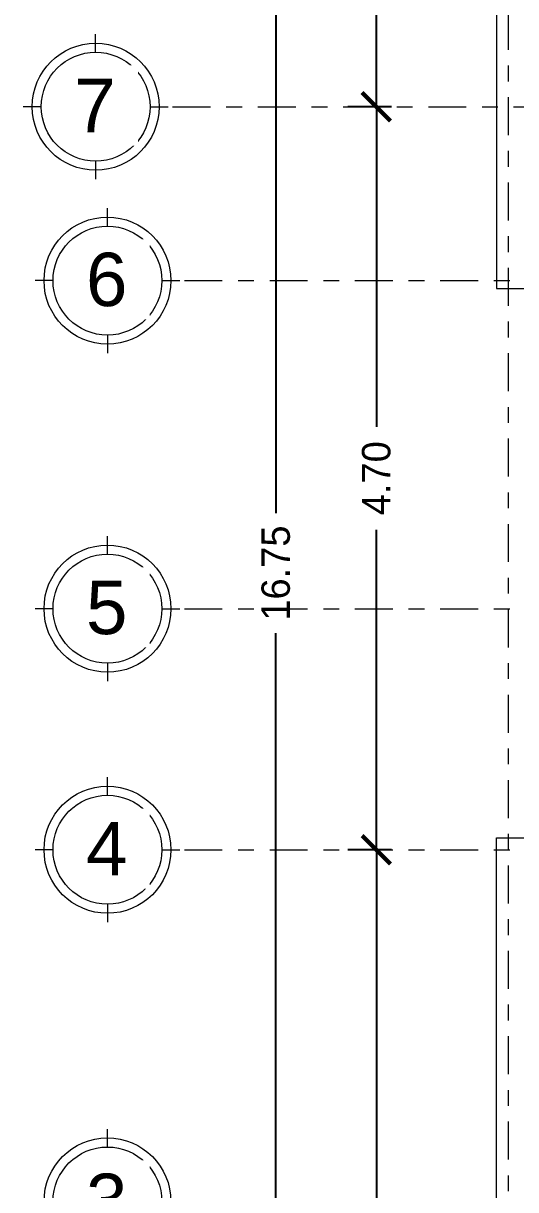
# Model space of a CAD drawing. Header units: millimetres. Extents: x -9559 to 23034, y -7226 to 22400.
# Drawn here: x 197.63 to 200.75, y 40.23 to 47.61 of the extents above; entities that cross this region are included whole.
import ezdxf

# ---------------------------------------------------------------- set-up
doc = ezdxf.new("R2010")
doc.units = ezdxf.units.MM
doc.header["$LTSCALE"] = 0.02
doc.linetypes.add('ACAD_ISO10W100', pattern=[18, 12, -3, 0, -3])
for name, color, linetype, lineweight in [('A-ANNO-DIMS', 251, 'Continuous', 9), ('AQ-MUROS', 7, 'Continuous', 35), ('S-GRID', 253, 'ACAD_ISO10W100', 5), ('S-GRID-IDEN', 253, 'Continuous', 9)]:
    doc.layers.add(name, color=color, linetype=linetype, lineweight=lineweight)
doc.styles.add('Arial_6', font='arial.ttf', dxfattribs={"height": 0.3375})
doc.styles.get("Standard").update_dxf_attribs({"font": 'GOTHIC.TTF'})
doc.dimstyles.get("Standard").update_dxf_attribs({"dimtxt": 0.18, "dimasz": 0.18, "dimexe": 0.18, "dimexo": 0.0625, "dimgap": 0.09, "dimtad": 0, "dimzin": 3, "dimdsep": 46, "dimtxsty": 'Standard', "dimblk": 'ARCHTICK', "dimcen": 0.09, "dimadec": 0, "dimazin": 0, "dimtfac": 1, "dimtofl": 0, "dimtmove": 0, "dimatfit": 3, "dimldrblk": 'ARCHTICK', "dimfxl": 1, "dimtolj": 1, "dimtzin": 0, "dimarcsym": 0})

# ---------------------------------------------------------------- blocks, each defined once
blk = doc.blocks.new('Rejilla - Extremo inicial de rejilla - Círculo-11506-Nivel 2')
at = {"ltscale": 0.2}
for p, q in [((0, 0.004596), (0, 0.006111)), ((-0.004596, 0), (-0.006111, 0)), ((0.004596, 0), (0.006111, 0)), ((0, -0.004596), (0, -0.006111))]:
    blk.add_line(p, q, dxfattribs=at)
for radius in [0.005359, 0.004596]:
    blk.add_circle((0, 0), radius, dxfattribs=at)
blk = doc.blocks.new('_ArchTick')
at = {"color": 0, "linetype": 'ByBlock', "const_width": 0.15}
blk.add_lwpolyline([(-0.5, -0.5), (0.5, 0.5)], dxfattribs=at)
blk = doc.blocks.new('*D354')
at = {"layer": 'A-ANNO-DIMS', "color": 0, "lineweight": -2, "transparency": 16777216}
for p, q in [((199.9598, 52.5052), (199.6832, 52.5052)), ((199.8632, 52.5052), (199.8632, 50.1158)), ((199.8632, 47.0802), (199.8632, 49.4696)), ((199.9598, 47.0802), (199.6832, 47.0802))]:
    blk.add_line(p, q, dxfattribs=at)
at = {"layer": 'A-ANNO-DIMS', "color": 0, "lineweight": -2, "transparency": 16777216, "xscale": 0.18, "yscale": 0.18, "zscale": 0.18}
for p, rotation in [((199.8632, 52.5052), 90), ((199.8632, 47.0802), 270)]:
    blk.add_blockref('_ArchTick', p, dxfattribs=dict(at, rotation=rotation))
at = {"layer": 'A-ANNO-DIMS', "color": 0, "transparency": 16777216, "insert": (199.8632, 49.7927), "char_height": 0.18, "width": 0.607447, "attachment_point": 5, "rotation": 90}
blk.add_mtext('\\A1;5.43', dxfattribs=at)
blk = doc.blocks.new('*D355')
at = {"layer": 'A-ANNO-DIMS', "color": 0, "lineweight": -2, "transparency": 16777216}
for p, q in [((199.9598, 47.0802), (199.6832, 47.0802)), ((199.8632, 47.0802), (199.8632, 45.056)), ((199.8632, 42.3802), (199.8632, 44.4044)), ((199.9598, 42.3802), (199.6832, 42.3802))]:
    blk.add_line(p, q, dxfattribs=at)
at = {"layer": 'A-ANNO-DIMS', "color": 0, "lineweight": -2, "transparency": 16777216, "xscale": 0.18, "yscale": 0.18, "zscale": 0.18}
for p, rotation in [((199.8632, 47.0802), 90), ((199.8632, 42.3802), 270)]:
    blk.add_blockref('_ArchTick', p, dxfattribs=dict(at, rotation=rotation))
at = {"layer": 'A-ANNO-DIMS', "color": 0, "transparency": 16777216, "insert": (199.8632, 44.7302), "char_height": 0.18, "width": 0.607447, "attachment_point": 5, "rotation": 90}
blk.add_mtext('\\A1;4.70', dxfattribs=at)
blk = doc.blocks.new('*D356')
at = {"layer": 'A-ANNO-DIMS', "color": 0, "lineweight": -2, "transparency": 16777216}
for p, q in [((199.9598, 42.3802), (199.6832, 42.3802)), ((199.8632, 42.3802), (199.8632, 39.9041)), ((199.8632, 36.7802), (199.8632, 39.2563)), ((199.9598, 36.7802), (199.6832, 36.7802))]:
    blk.add_line(p, q, dxfattribs=at)
at = {"layer": 'A-ANNO-DIMS', "color": 0, "lineweight": -2, "transparency": 16777216, "xscale": 0.18, "yscale": 0.18, "zscale": 0.18}
for p, rotation in [((199.8632, 42.3802), 90), ((199.8632, 36.7802), 270)]:
    blk.add_blockref('_ArchTick', p, dxfattribs=dict(at, rotation=rotation))
at = {"layer": 'A-ANNO-DIMS', "color": 0, "transparency": 16777216, "insert": (199.8632, 39.5802), "char_height": 0.18, "width": 0.607447, "attachment_point": 5, "rotation": 90}
blk.add_mtext('\\A1;5.60', dxfattribs=at)
blk = doc.blocks.new('*D368')
at = {"color": 0, "lineweight": -2, "transparency": 16777216}
for p, q in [((198.9264, 52.5052), (199.4067, 52.5052)), ((199.2267, 52.5052), (199.2267, 44.5093)), ((199.2267, 35.7552), (199.2267, 43.751)), ((198.9264, 35.7552), (199.4067, 35.7552))]:
    blk.add_line(p, q, dxfattribs=at)
at = {"color": 0, "lineweight": -2, "transparency": 16777216, "xscale": 0.18, "yscale": 0.18, "zscale": 0.18}
for p, rotation in [((199.2267, 52.5052), 90), ((199.2267, 35.7552), 270)]:
    blk.add_blockref('_ArchTick', p, dxfattribs=dict(at, rotation=rotation))
at = {"color": 0, "transparency": 16777216, "insert": (199.2267, 44.1302), "char_height": 0.18, "attachment_point": 5, "rotation": 90}
blk.add_mtext('\\A1;16.75', dxfattribs=at)

msp = doc.modelspace()

# ---------------------------------------------------------------- linework, layer by layer
at = {"layer": 'AQ-MUROS', "lineweight": 15}
for p, q in [((200.624, 52.5802), (200.624, 45.9302)), ((200.624, 45.9302), (201.5816, 45.9302)), ((200.624, 36.7052), (200.624, 42.4552)), ((200.624, 42.4552), (201.5816, 42.4552))]:
    msp.add_line(p, q, dxfattribs=at)
at = {"layer": 'S-GRID'}
for p, q in [((200.699, 55.2406), (200.699, 33.795)), ((198.5729, 47.0802), (213.1331, 47.0802)), ((198.6477, 45.9802), (213.1331, 45.9802)), ((198.6477, 43.9052), (213.1331, 43.9052)), ((198.6477, 42.3802), (213.1331, 42.3802))]:
    msp.add_line(p, q, dxfattribs=at)

# ---------------------------------------------------------------- block references
at = {"layer": 'S-GRID-IDEN', "xscale": 74.99999999999996, "yscale": 74.99999999999996, "zscale": 74.99999999999996, "rotation": 269.9999999999994}
for p in [(198.0854, 47.0802), (198.1602, 45.9802), (198.1602, 43.9052), (198.1602, 42.3802), (198.1602, 40.1552)]:
    msp.add_blockref('Rejilla - Extremo inicial de rejilla - Círculo-11506-Nivel 2', p, dxfattribs=at)

# ---------------------------------------------------------------- dimensions: what is measured, and where the dimension line sits
dim = msp.add_linear_dim(base=(199.2267, 52.5052), p1=(198.8639, 35.7552), p2=(198.8639, 52.5052), angle=90, dimstyle='Standard')
dim.commit()
dim.dimension.update_dxf_attribs({"geometry": '*D368', "text_midpoint": (199.2267, 44.1302)})
at = {"layer": 'A-ANNO-DIMS'}
for base, p1, p2, picture, middle in [((199.8631842908, 47.0801884945), (200.0222833166, 52.5051884945), (200.0222833166, 47.0801884945), '*D354', (199.8631842908, 49.7926884945)), ((199.8632, 42.3802), (200.0223, 47.0802), (200.0223, 42.3802), '*D355', (199.8632, 44.7302)), ((199.8632, 36.7802), (200.0223, 42.3802), (200.0223, 36.7802), '*D356', (199.8632, 39.5802))]:
    dim = msp.add_linear_dim(base=base, p1=p1, p2=p2, angle=90, dimstyle='Standard', dxfattribs=at)
    dim.commit()
    dim.dimension.update_dxf_attribs({"geometry": picture, "text_midpoint": middle})

# ---------------------------------------------------------------- next in the draw order: texts
at = {"layer": 'S-GRID-IDEN', "char_height": 0.3375, "width": 0.318671, "attachment_point": 1, "style": 'Arial_6', "bg_fill": 3, "box_fill_scale": 1.25, "bg_fill_color": 256, "bg_fill_true_color": 13158600, "bg_fill_transparency": 0}
for s, insert in [('7', (197.9496, 47.2566)), ('6', (198.0244, 46.1566)), ('5', (198.0244, 44.0816)), ('4', (198.0244, 42.5566)), ('3', (198.0244, 40.3316))]:
    msp.add_mtext(s, dxfattribs=dict(at, insert=insert))

doc.saveas('drawing.dxf')
